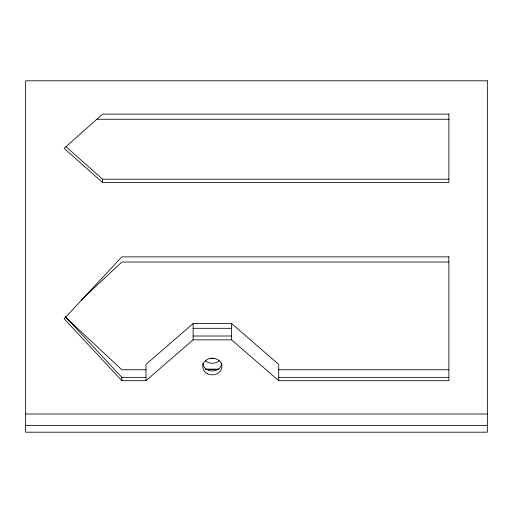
<?xml version="1.0" encoding="UTF-8"?>
<svg xmlns="http://www.w3.org/2000/svg" width="513" height="513" viewBox="0 0 513 513"><rect width="100%" height="100%" fill="white"/><g stroke="black" fill="none" stroke-linecap="round" stroke-linejoin="round"><path stroke-width="0.77" d="M81.028 300.111L121.837 262.021L448.875 262.021M448.875 256.731L448.875 380.678L278.719 380.678L278.719 364.397L231.587 323.575L193.112 323.575L145.981 364.397L145.981 380.678L121.837 380.678L64.125 318.772L121.837 256.866L448.875 256.866M145.981 380.678L193.112 339.863L231.587 339.863L278.719 380.678M448.875 114.117L102.6 114.117L64.125 148.321L102.6 182.532L448.875 182.532L448.875 113.963M96.508 119.272L449.369 119.272M65.901 146.571L102.6 179.197L448.875 179.197M193.112 328.32L231.587 328.32M193.112 336.015L231.587 336.015M205.687 369.136L219.013 369.136M205.809 369.405L218.891 369.405M145.981 369.751L121.837 369.751L65.292 316.976M278.719 369.751L448.875 369.751M65.215 316.611L121.837 377.344L145.981 377.344M278.719 377.344L448.875 377.344M25.65 413.997L487.35 413.997M25.65 425.54L487.35 425.54M231.587 323.575L231.587 339.863M193.112 323.575L193.112 339.863M121.837 377.344L121.837 380.678M102.6 179.197L102.6 182.532M221.93 363.396A9.619 8.33 0 0 1 212.35 371.002A9.619 8.33 0 0 1 202.77 363.396M214.229 358.401A9.619 8.33 0 0 1 210.471 358.401M219.154 360.863A9.619 8.33 0 0 1 205.546 360.863M487.35 80.797L25.65 80.797L25.65 432.202L487.35 432.202L487.35 80.797M207.541 373.733A9.619 8.33 0 0 0 221.969 366.519A9.619 8.33 0 0 0 207.541 359.305A9.619 8.33 0 0 0 207.541 373.733"/></g></svg>
